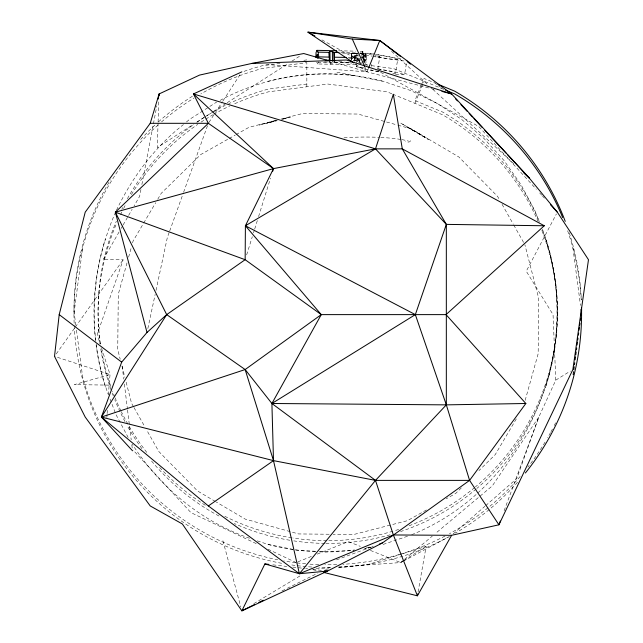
<?xml version="1.0" encoding="UTF-8"?>
<svg xmlns="http://www.w3.org/2000/svg" width="643" height="643" viewBox="0 0 643 643"><rect width="100%" height="100%" fill="white"/><g stroke="black" fill="none" stroke-linecap="round" stroke-linejoin="round"><path stroke-width="0.48" stroke-dasharray="3.21 2.41" d="M361.832 57.452L361.905 53.498L362.756 51.295L359.75 51.231M364.493 62.725L364.573 57.83L363.858 53.096L362.756 51.295L362.781 59.027M158.065 122.966L157.27 147.569L193.471 124.332M158.098 121.985L158.821 99.352M106.867 417.468L107.068 414.526M107.132 413.545L107.389 409.623M108.362 394.923L110.033 374.556L101.755 348.787M359.807 59.076L359.566 62.628L357.621 62.588M73.953 313.72L82.601 248.029M360.096 59.092L359.566 62.628L357.902 57.693L358.513 55.812M378.799 71.751L363.665 69.01L362.427 68.632L361.953 67.78L356.31 66.719L356.961 62.765M357.13 61.776L358.111 55.845M364.163 62.033L365.875 52.903L374.435 54.036M371.252 66.398L371.582 64.421M377.738 69.219L379.86 56.367L375.134 55.547M392.777 73.382L395.437 73.125L397.728 59.277L392.769 57.508L376.468 54.486M395.493 74.202L404.576 74.628L406.697 61.776M418.087 591.93L426.148 546.349L402.502 553.76M140.946 189.444L139.627 196.332L134.122 205.881M141.878 184.517L156.86 105.757M147.842 328.549L155.172 294.325M156.008 290.411L167.317 237.605L169.35 231.938M115.668 212.005C90.35 268.895 86.934 335.509 108.169 394.183M411.681 534.719C528.152 487.82 586.729 346.03 542.218 229.68M127.025 262.866L118.28 294.293L117.741 349.639L120.209 359.212M128.616 257.152L131.26 247.635M132.587 242.869L133.117 240.964L143.164 223.941M525.178 400.348L538.167 353.69L538.697 298.344L524.889 244.742M246.647 254.909L252.313 236.688M253.511 232.854L254.403 229.977M254.7 229.021L257.385 220.388M258.582 216.554L270.518 178.199M119.108 231.922L103.089 259.7L123.199 259.7L97.149 334.481L100.22 344.021M169.696 230.998L183.263 193.213M183.601 192.265L207.689 125.2M504.12 510.751L538.818 417.066L555.785 380.126L553.052 314.62L526.263 271.225L556.396 213.942M355.7 64.758L317.875 63.97L318.711 61.776M368.166 69.09L367.049 71.863L263.871 64.308M421.229 85.318L414.912 100.573L442.609 112.043A229.688 229.688 0 0 1 539.581 222.132M421.599 84.418L424.067 78.478L435.19 83.084M414.912 103.33L424.067 81.235M411.022 129.42L411.19 129.018M116.487 210.197C132.217 177.211 154.625 147.183 183.464 124.557M121.109 228.45L122.612 225.846M123.11 224.978L128.118 216.297M128.616 215.429L132.12 209.353M143.67 223.089L155.727 202.666M157.736 199.258L161.256 193.302L200.769 154.537L228.313 138.984M516.297 418.931L495.19 454.681L478.963 470.604M363.681 62.998L365.489 60.008L365.433 56.311L363.625 53.65L358.071 53.417M208.903 122.483L214.842 113.353M215.381 112.525L222.406 101.739M222.944 100.911L241.31 72.691M56.254 353.923L74.725 327.93M75.295 327.118L123.199 259.7M461.32 487.908L455.678 493.446L446.21 498.791M453.13 533.987L484.926 506.298M485.69 505.639L516.731 478.609L538.818 417.066L492.321 485.883L435.343 533.569M186.454 122.001L189.436 119.453L216.627 102.084M338.781 566.925L400.693 562.569L403.772 559.989M404.543 559.346L432.257 536.149M362.459 62.492L365.489 60.008L366.687 59.767L366.631 56.062L362.829 56.134M397.728 59.277L390.422 59.124L374.885 56.672M353.803 56.198L355.515 55.853L355.587 60.563L354.735 60.932L353.875 60.916L353.803 56.198L355.515 55.853M196.838 122.17L206.106 116.222M206.942 115.684L212.841 111.898M213.685 111.36L226.312 103.25M227.156 102.711L288.619 63.263M291.986 61.101L300.402 55.692M370.416 550.424L400.693 562.569L403.153 560.993M403.973 560.471L426.148 546.349M555.785 380.126L570.437 371.059M253.816 603.656L301.696 574.898M229.173 138.502L235.201 135.102M236.061 134.612L248.97 127.322L275.775 120.418M426.413 509.971L407.477 520.661L391.201 524.849M400.693 562.569L402.446 561.628M403.322 561.154L448.099 537.186M281.947 590.933L286.408 588.723M287.3 588.281L317.602 573.235M220.131 100.38C260.954 78.269 308.608 70.2 354.574 75.673M297.942 561.829L312.627 555.946M317.208 554.105L348.402 541.599L360.329 546.381M336.466 559.884L373.101 546.365M383.14 544.428L408.032 536.077M401.553 554.057L368.439 564.433L336.57 568.018M282.727 119.212L290.467 117.018L281.851 119.084M281.771 119.357L286.85 117.926L283.933 118.569M274.207 121.037L266.692 123.11L276.723 120.683M275.951 120.579L259.322 125.047L277.366 120.619M281.513 118.939L302.572 113.514L357.918 114.044L396.964 124.911M390.245 525.098L353.875 534.47L333.114 534.269M353.875 60.916L354.285 60.828L354.213 56.118M363.319 59.847L366.687 59.767L363.319 59.847L362.756 51.295M366.397 547.723L373.294 546.365M371.18 69.291L370.802 69.862L371.26 70.159L378.735 71.622M279.978 63.44L262.071 65.803A253.808 253.808 0 0 0 242.909 71.759M303.858 60.297L306.84 59.903M306.84 84.032L268.316 89.104A229.688 229.688 0 0 0 228.828 103.676M325.615 569.248L329.602 568.798M316.043 568.83L329.883 567.673M360.876 53.626L363.448 53.594L363.56 61.069M365.939 62.982L365.883 53.634L361.366 53.666L361.382 55.579M329.16 534.229L298.521 533.939L245.2 519.094L216.257 502.014M109.005 385.117L74.443 384.618L110.033 374.556L54.518 356.359M342.526 53.104L357.106 53.401M317.674 62.226L351.617 62.91M359.863 63.078L361.704 63.118M338.668 50.797L355.732 51.151M340.911 52.613L356.503 52.943M360.313 53.015L363.858 53.096M351.641 61.736L351.592 53.321L359.172 53.49M360.458 53.506L362.435 53.546L362.451 57.283M358.111 55.756L352.509 55.644L352.533 60.305L360 60.458M348.176 57.484L357.902 57.693L360.498 59.003M360.836 57.749L364.573 57.83M349.262 58.175L359.67 58.4M363.689 59.976L365.489 60.008M354.124 55.82L354.197 60.53L355.587 60.563M324.514 61.897L329.353 62.001L330.1 63.118L332.544 63.175L334.239 62.098L349.824 62.427M361.02 53.53L365.883 53.634M359.694 62.974L361.422 63.014M351.592 53.321L357.918 53.586L357.966 62.926M379.86 56.367L375.641 55.748M356.31 66.719L366.96 68.439M353.618 53.377L357.17 53.53M315.544 551.284L296.527 550.054L267.962 544.428L256.903 540.715M319.547 551.549L325.551 551.935L354.574 550.054A224.592 224.592 0 0 1 319.539 551.855M358.207 62.91L360.683 63.118M404.013 60.981L372.418 56.407M272.841 564.835L286.77 566.419M292.734 567.094L304.669 568.452M305.666 568.565L307.651 568.79M312.627 569.352L322.569 570.486M373.495 54.068L365.642 53.136M338.716 61.35L351.649 63.054M364.589 64.758L367.579 65.144M371.558 65.674L393.46 68.552L441.685 88.533M375.408 54.189L402.156 59.172M372.193 55.073L359.935 53.039M360.53 53.256L364.243 53.932L365.031 54.928L371.493 56.246M378.164 68.849L396.418 72.233L404.576 74.628M377.811 68.905L390.478 71.349L395.437 73.125M336.94 72.201L383.14 81.299L410.797 90.583L437.111 103.362L461.666 119.453L484.075 138.591L503.983 160.477L521.071 184.766L535.08 211.073L539.364 222.237M313.028 569.73L316.895 570.695M434.113 89.377L367.049 71.863L332.527 61.865M397.913 125.176L411.247 128.889L458.917 157.021L497.674 196.541L499.619 199.981M249.524 538.239C201.227 521.529 159.753 487.129 132.313 444.2M364.911 548.222L366.751 548.953M391.828 93.765L387.215 91.853L327.761 84.032L268.316 91.853A229.688 229.688 0 0 0 233.393 104.311M392.752 94.151L442.609 114.8A229.688 229.688 0 0 1 537.99 221.184M256.211 543.616L190.923 512.616L133.125 450.076M268.002 549.218L296.11 562.569M321.942 39.89L360.474 61.165M364.854 63.585L367.483 65.039M380.616 72.289L478.705 126.454L536.318 189.267M417.982 133.406L424.677 137.2L420.249 134.435M415.772 131.775L406.754 126.623L415.659 132.04M215.405 501.508L197.53 490.963L158.765 451.442L146.62 429.926M418.151 133.125L400.645 123.046L428.342 139.394L418.095 133.149M355.386 64.035L367.049 71.863L364.999 67.306M434.949 82.955L437.312 84.772M438.1 85.382L440.463 87.199M441.251 87.802L443.622 89.626M361.905 53.498L365.433 56.311M391.547 51.327L428.351 85.181M432.771 89.248L514.472 164.415M539.702 192.964L541.736 195.183M542.419 195.922L544.452 198.14M316.678 62.21L317.875 63.97M502.046 204.281L513.227 224.085M513.717 224.946L523.916 243.022M133.495 406.689L131.558 403.241L126.132 382.183M133.985 407.549L144.675 426.486M128.166 437.457L116.021 414.655L109.953 398.837M222.928 540.755L240.812 607.008M121.937 365.915L124.895 377.401M572.929 248.029L580.484 305.417M75.826 325.205L73.953 310.963A253.808 253.808 0 0 1 110.492 179.759M76.477 330.148L82.601 376.653A253.808 253.808 0 0 0 277.688 559.78M122.17 366.132L123.761 379.081M124.372 384.064L127.418 408.964M127.539 409.961L131.204 439.844M131.815 444.819L132.305 448.806M351.512 59.06L351.359 53.281L351.56 59.341M356.584 62.869L356.431 53.522L351.464 53.546L351.552 59.164M330.824 62.299L330.856 64.244M363.93 56.005L363.986 59.711M355.073 56.134L355.145 60.844M354.663 56.222L354.735 60.932M363.625 53.65L363.673 61.125M306.84 86.781L306.84 62.66L262.071 68.552A253.808 253.808 0 0 0 200.857 93.91M267.962 81.299A224.592 224.592 0 0 1 383.14 81.299M344.013 137.851A50.041 8.271 0 0 1 378.952 137.345M380.801 137.441A50.041 8.271 0 0 1 400.943 139.467M401.795 139.611A50.041 8.271 0 0 1 408.426 141.05M517.543 482.25A253.808 253.808 0 0 1 455.533 533.023M449.449 536.455A253.808 253.808 0 0 1 338.765 567.287M330.751 567.512A253.808 253.808 0 0 1 318.767 567.367M311.742 567.022A253.808 253.808 0 0 1 289.623 564.642M281.65 563.3A253.808 253.808 0 0 1 158.475 124.613M161.506 121.945A253.808 253.808 0 0 1 194.001 98.017M567.64 230.773A253.808 253.808 0 0 1 581.192 299.702M541.848 230.499A229.688 229.688 0 0 1 476.977 488.334M476.214 488.985A229.688 229.688 0 0 1 400.581 531.56M390.084 534.791A229.688 229.688 0 0 1 325.784 543.399M324.787 543.383A229.688 229.688 0 0 1 293.795 540.876M289.816 540.249A229.688 229.688 0 0 1 234.309 523.539M218.998 516.024A229.688 229.688 0 0 1 151.201 460.629M141.926 448.701A229.688 229.688 0 0 1 126.896 425.103M124.991 421.599A229.688 229.688 0 0 1 120.474 412.653M120.048 411.745A229.688 229.688 0 0 1 114.8 399.753M113.321 396A229.688 229.688 0 0 1 111.569 391.282M111.231 390.333A229.688 229.688 0 0 1 100.605 347.686M100.043 343.7A229.688 229.688 0 0 1 116.737 223.033M120.474 214.778A229.688 229.688 0 0 1 121.792 212.069M123.601 208.493A229.688 229.688 0 0 1 125.932 204.072M131.381 194.596A229.688 229.688 0 0 1 197.714 124.388M201.042 122.146A229.688 229.688 0 0 1 212.921 114.8M213.781 114.309A229.688 229.688 0 0 1 229.736 105.999M555.592 422.829A253.808 253.808 0 0 1 554.242 425.537M552.401 429.114A253.808 253.808 0 0 1 550.987 431.766M550.504 432.643A253.808 253.808 0 0 1 547.571 437.867M545.031 442.167A253.808 253.808 0 0 1 527.887 467.075M520.195 476.463A253.808 253.808 0 0 1 449.449 533.706M445.02 536.061A253.808 253.808 0 0 1 400.179 554.226M399.223 554.507A253.808 253.808 0 0 1 342.783 564.329M336.755 564.61A253.808 253.808 0 0 1 324.771 564.755M318.767 564.61A253.808 253.808 0 0 1 309.725 564.128M305.698 563.815A253.808 253.808 0 0 1 296.648 562.858M295.643 562.729A253.808 253.808 0 0 1 283.635 560.905M140.68 139.435A253.808 253.808 0 0 1 155.502 124.557M158.475 121.857A253.808 253.808 0 0 1 193.149 95.791M569.24 232.79A253.808 253.808 0 0 1 581.336 299.959M542.571 229.623A229.688 229.688 0 0 1 475.442 486.88M474.671 487.523A229.688 229.688 0 0 1 408.16 526.119M398.676 529.43A229.688 229.688 0 0 1 393.91 530.925M392.953 531.206A229.688 229.688 0 0 1 327.761 540.65M326.773 540.65A229.688 229.688 0 0 1 292.798 537.974M291.801 537.821A229.688 229.688 0 0 1 223.426 515.59M205.254 505.245A229.688 229.688 0 0 1 158.467 466.183M146.773 452.383A229.688 229.688 0 0 1 128.849 425.803M127.861 424.083A229.688 229.688 0 0 1 121.35 411.705M120.908 410.805A229.688 229.688 0 0 1 115.177 397.929M114.8 396.996A229.688 229.688 0 0 1 112.605 391.362M110.901 386.628A229.688 229.688 0 0 1 101.072 347.919M100.453 343.941A229.688 229.688 0 0 1 116.343 221.208M121.792 209.313A229.688 229.688 0 0 1 122.684 207.52M127.378 198.703A229.688 229.688 0 0 1 193.599 124.533M196.887 122.21A229.688 229.688 0 0 1 204.41 117.211M205.254 116.672A229.688 229.688 0 0 1 211.209 113.047M212.921 112.043A229.688 229.688 0 0 1 225.219 105.436M371.413 547.201A224.592 224.592 0 0 1 364.501 548.535M315.528 551.71A224.592 224.592 0 0 1 267.962 544.428M105.323 386.74A246.317 246.317 0 0 1 95.936 343.82M95.469 339.834A246.317 246.317 0 0 1 105.323 238.987M545.778 238.987A246.317 246.317 0 0 1 545.778 386.74M410.564 140.672A3.754 2.636 33.1 0 1 405.476 141.09"/><path stroke-width="0.96" d="M328.694 60.755L303.769 53.53L251.847 63.424L199.555 75.086L159.11 93.942L150.221 123.311L85.214 212.174L59.204 314.62L54.518 356.359L85.214 417.066L150.221 505.937L182.363 523.981L241.848 610.85L264.892 563.935L299.389 573.733L393.355 534.96L451.611 535.306L498.92 524.809L469.583 480.385L446.33 404.865L446.33 224.383L402.285 148.863L393.355 94.288L375.496 148.863L245.401 225.757L245.152 259.7L166.69 314.62L147.006 332.455L121.68 362.146L101.409 417.066L132.546 450.799M317.915 58.159L317.272 54.703L316.951 57.774L317.264 54.703L317.955 58.167M315.914 57.484L316.043 52.573L316.983 50.347L336.659 50.757M159.014 95.743L159.11 93.942L158.17 98.861M329.417 61.021L329.2 52.372L329.923 51.504L332.367 51.553L334.087 52.477L338.957 52.573M334.304 61.117L334.087 52.477L334.223 61.141M573.186 374.676L573.58 371.702M573.837 369.725L574.231 366.759M574.488 364.782L574.754 362.805M575.139 359.831L575.533 356.865M575.79 354.888L576.184 351.914M576.441 349.937L576.707 347.959M577.092 344.994L577.486 342.02M577.744 340.043L578.009 338.065M578.395 335.099L578.66 333.114M579.054 330.148L579.439 327.183M579.705 325.205L579.962 323.22M580.356 320.254L580.613 318.277M581.007 315.311L581.577 310.963A253.808 253.808 0 0 0 581.561 307.973M417.741 593.875L417.403 595.812L323.662 572.391M272.608 171.488L273.5 168.611L375.496 148.863L402.285 148.863L544.275 225.757L446.025 314.62L321.267 314.62L245.152 369.548L101.409 417.066L208.364 505.937L299.389 573.733L327.544 571.048L382.497 542.893L469.583 480.385L525.837 403.491L446.025 314.62M208.364 505.937L273.5 460.629L271.901 403.491L321.267 314.62L245.401 225.757L273.5 168.611L193.439 93.942L375.496 148.863L446.33 224.383L415.346 314.62L446.33 404.865L375.496 480.385L299.389 573.733L273.5 460.629L245.152 369.548L166.69 314.62L115.362 212.174L208.364 123.311L193.439 93.942L241.848 71.863M500.302 521.055L498.92 524.809L572.873 369.548L588.482 259.7L557.328 212.174L529.197 177.958L451.611 93.942L379.772 40.493L307.925 32.15L353.722 62.91M368.543 68.174L379.772 40.493L400.267 56.262M451.611 535.306L417.403 595.812L393.355 534.96L375.496 480.385L271.901 403.491L245.152 369.548M166.69 314.62L101.409 417.066L273.5 460.629L375.496 480.385L469.583 480.385M254.323 604.653L241.848 610.85L327.544 571.048L324.554 570.711M258.783 602.443L263.236 600.224M379.675 543.938L382.497 542.893M147.006 332.455L115.362 212.174L273.5 168.611L208.364 123.311L150.221 123.311M325.864 60.153L334.73 60.82M525.837 403.491L446.33 404.865L271.901 403.491L415.346 314.62L245.401 225.757M446.33 224.383L544.275 225.757M316.983 50.347L318.084 52.139L329.2 52.372L329.264 56.222M329.674 57.106L318.799 56.873L318.084 52.139M334.561 57.203L346.231 57.444M314.933 36.016L307.925 32.15L352.308 39.054L379.772 40.493M253.848 63.569L251.847 63.424L346.424 60L451.611 93.942L441.894 91.402M264.892 563.935L268.87 564.385M115.362 212.174L245.152 259.7L321.267 314.62M437.971 84.241L454.673 91.153A253.808 253.808 0 0 1 565.237 221.361M445.398 90.068L454.673 93.91A253.808 253.808 0 0 1 562.641 217.527M406.312 60.394L406.866 60.788M59.204 314.62L121.68 362.146M407.357 61.72L410.515 64.147M524.045 173.216L529.197 177.958L507.343 154.481M455.445 98.725L457.495 100.927M460.902 104.592L467.051 111.199M469.101 113.393L472.517 117.066M473.883 118.529L482.073 127.338M484.806 130.272L505.977 153.01M550.553 204.787L557.328 212.174M352.308 39.054L364.589 66.39M581.007 309.371L581.577 313.72M332.367 51.553L332.511 61.238M329.923 51.504L330.068 61.181M329.304 59.108L329.337 61.037M581.529 308.728A253.808 253.808 0 0 1 525.371 472.999"/></g></svg>
